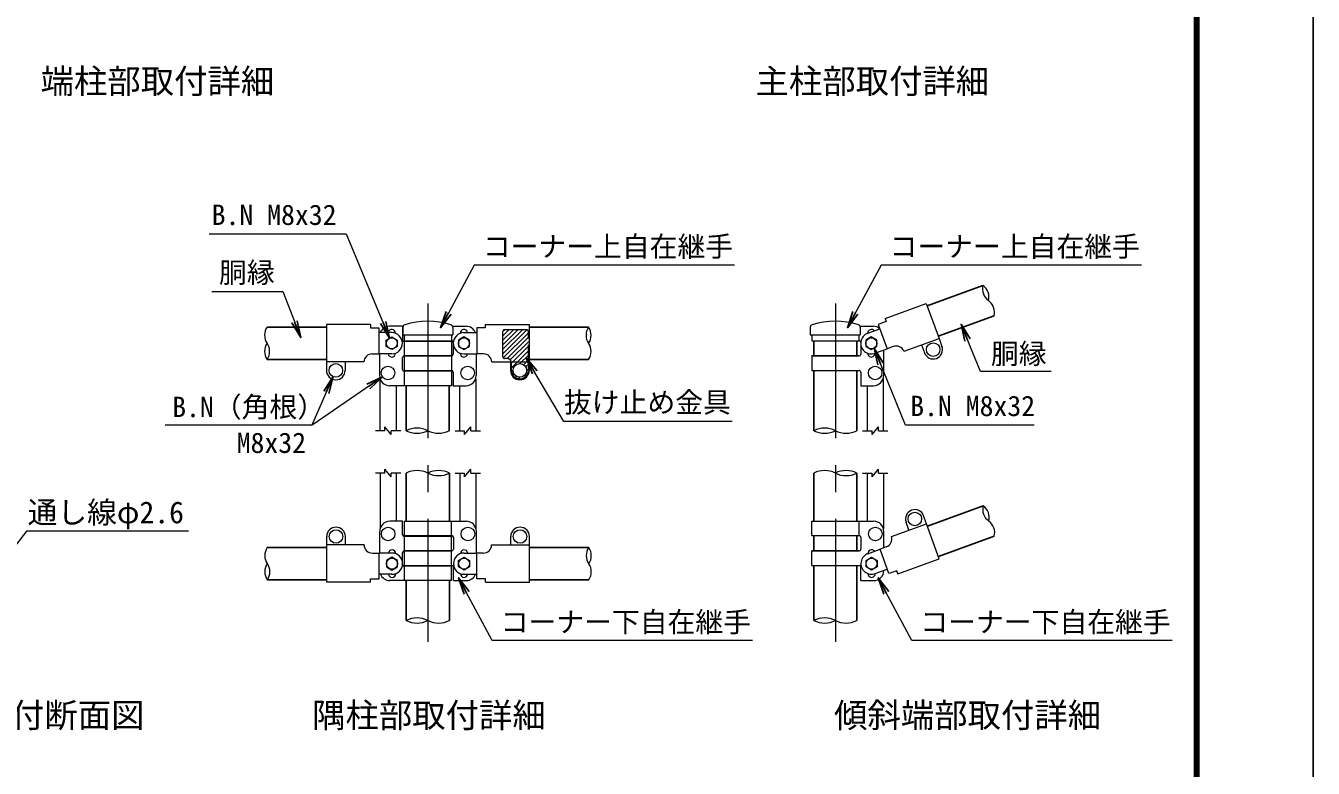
# Model space of a CAD drawing. Units: millimetres, scale not verified. Extents: x -4200 to 4200, y -2970 to 2970.
# Drawn here: x 1164 to 4200, y -1220 to 530 of the extents above; entities that cross this region are included whole.
import ezdxf
from ezdxf.enums import TextEntityAlignment as Align

# ---------------------------------------------------------------- set-up
doc = ezdxf.new("R2010")
doc.units = ezdxf.units.MM
doc.header["$LTSCALE"] = 10
doc.linetypes.add('DASHED', pattern=[7.5, 6, -1.5])
doc.linetypes.add('USER1', pattern=[50.8, 31.75, -6.35, 6.35, -6.35])
for name, color, linetype, lineweight in [('0-0_D-TTL-TXT', 7, 'Continuous', 25), ('0-1_D-BMK', 2, 'USER1', 13), ('0-2_D-STR1', 1, 'Continuous', 25), ('0-3_D-STR-DIM', 7, 'Continuous', 13), ('0-9_D-STR3', 3, 'Continuous', 13), ('0-B_D-STR-TXT', 7, 'Continuous', 13), ('0-C_D-TTL', 7, 'Continuous', 25)]:
    doc.layers.add(name, color=color, linetype=linetype, lineweight=lineweight)
doc.layers.add('0-4_0', color=7, linetype='Continuous')
doc.styles.add('ＭＳ ゴシック', font='')
doc.styles.get('ＭＳ ゴシック').set_extended_font_data('MS Gothic')

# ---------------------------------------------------------------- blocks, each defined once
blk = doc.blocks.new('_Open')
at = {"layer": '0-4_0'}
blk.add_line((-10, 1.667), (0, 0), dxfattribs=at)
blk.add_lwpolyline([(-10, -1.667), (0, 0), (-10, 0)], dxfattribs=at)

msp = doc.modelspace()

# ---------------------------------------------------------------- linework, layer by layer
at = {"layer": '0-1_D-BMK'}
for p, q in [((2112.24, -124.66), (2112.24, -922.08)), ((3073.2, -124.66), (3073.2, -922.08))]:
    msp.add_line(p, q, dxfattribs=at)
at = {"layer": '0-2_D-STR1'}
for p, q in [((3289.67, -130.22), (3421.23, -82.33)), ((1873.24, -180.49), (1733.24, -180.49)), ((2351.24, -180.59), (2491.24, -180.59)), ((3315.73, -201.82), (3447.29, -153.94)), ((2060.94, -212.59), (2060.94, -214.59)), ((2162.54, -212.59), (2162.54, -214.59)), ((3022.4, -212.59), (3022.4, -248.59)), ((3124, -212.59), (3124, -248.59)), ((1873.24, -256.69), (1733.24, -256.69)), ((2351.24, -256.79), (2491.24, -256.79)), ((2060.94, -282.59), (2060.94, -284.59)), ((2162.54, -282.59), (2162.54, -284.59)), ((3022.4, -282.59), (3022.4, -424.59)), ((3124, -282.59), (3124, -424.59)), ((2060.94, -318.59), (2060.94, -424.59)), ((2162.54, -318.59), (2162.54, -424.59)), ((2061.44, -524.59), (2061.44, -637.96)), ((2163.04, -524.59), (2163.04, -637.96)), ((3022.4, -524.59), (3022.4, -637.96)), ((3124, -524.59), (3124, -637.96)), ((3290.17, -649.58), (3421.73, -601.69)), ((2061.44, -671.96), (2061.44, -673.96)), ((2163.04, -671.96), (2163.04, -673.96)), ((3022.4, -671.96), (3022.4, -707.96)), ((3124, -671.96), (3124, -707.96)), ((3316.23, -721.18), (3447.79, -673.3)), ((1873.74, -699.86), (1733.74, -699.86)), ((2351.74, -699.96), (2491.74, -699.96)), ((2061.44, -741.96), (2061.44, -743.96)), ((2163.04, -741.96), (2163.04, -743.96)), ((3022.4, -741.96), (3022.4, -871.96)), ((3124, -741.96), (3124, -871.96)), ((1873.74, -776.06), (1733.74, -776.06)), ((2061.44, -777.96), (2061.44, -871.96)), ((2163.04, -777.96), (2163.04, -871.96)), ((2351.74, -776.16), (2491.74, -776.16))]:
    msp.add_line(p, q, dxfattribs=at)
at = {"layer": '0-3_D-STR-DIM'}
for p, q in [((2010.99, -424.59), (1988.49, -424.59)), ((2010.99, -424.59), (2010.99, -415.59)), ((2025.99, -433.59), (2010.99, -415.59)), ((2048.49, -424.59), (2025.99, -424.59)), ((2025.99, -433.59), (2025.99, -424.59)), ((2176.49, -424.59), (2198.99, -424.59)), ((2198.99, -433.59), (2213.99, -415.59)), ((2198.99, -433.59), (2198.99, -424.59)), ((2213.99, -424.59), (2213.99, -415.59)), ((2213.99, -424.59), (2236.49, -424.59)), ((3137.2, -424.59), (3159.7, -424.59)), ((3159.7, -433.59), (3174.7, -415.59)), ((3159.7, -433.59), (3159.7, -424.59)), ((3174.7, -424.59), (3174.7, -415.59)), ((3174.7, -424.59), (3197.2, -424.59)), ((2010.99, -524.59), (2010.99, -515.59)), ((2025.99, -533.59), (2010.99, -515.59)), ((2198.99, -533.59), (2213.99, -515.59)), ((2213.99, -524.59), (2213.99, -515.59)), ((3159.7, -533.59), (3174.7, -515.59)), ((3174.7, -524.59), (3174.7, -515.59)), ((2010.99, -524.59), (1988.49, -524.59)), ((2048.49, -524.59), (2025.99, -524.59)), ((2025.99, -533.59), (2025.99, -524.59)), ((2176.49, -524.59), (2198.99, -524.59)), ((2198.99, -533.59), (2198.99, -524.59)), ((2213.99, -524.59), (2236.49, -524.59)), ((3137.2, -524.59), (3159.7, -524.59)), ((3159.7, -533.59), (3159.7, -524.59)), ((3174.7, -524.59), (3197.2, -524.59))]:
    msp.add_line(p, q, dxfattribs=at)
for centre, radius, start, end in [((3453.34, -90.92), 33.24, 165.03504, 234.96496), ((3402.14, -109.55), 33.24, 345.03504, 54.96496), ((3415.17, -145.35), 33.24, 345.03422, 54.96578), ((1760.48, -199.54), 33.24, 145.03504, 214.96496), ((2518.48, -199.64), 33.24, 145.03504, 214.96496), ((2464, -199.64), 33.24, 325.03504, 34.96496), ((1760.48, -237.64), 33.24, 145.03422, 214.96578), ((1706, -237.64), 33.24, 325.03504, 34.96496), ((2464, -237.74), 33.24, 325.03422, 34.96578), ((2086.59, -476.42), 57.83, 63.66726, 116.33274), ((2086.59, -372.77), 57.83, 243.66726, 296.33274), ((2137.39, -374.89), 55.71, 243.16247, 296.83753), ((3047.8, -475.36), 56.76, 63.41723, 116.58277), ((3047.8, -373.83), 56.76, 243.41723, 296.58277), ((3098.6, -373.83), 56.76, 243.41722, 296.58278), ((2086.84, -575.36), 56.76, 63.41722, 116.58278), ((2137.64, -575.36), 56.76, 63.41723, 116.58277), ((2137.64, -473.83), 56.76, 243.41723, 296.58277), ((3047.8, -575.35), 56.76, 63.41485, 116.58515), ((3098.6, -575.35), 56.76, 63.41488, 116.58512), ((3098.6, -473.84), 56.76, 243.41488, 296.58512), ((3453.84, -610.28), 33.24, 165.03504, 234.96496), ((3402.64, -628.91), 33.24, 345.03504, 54.96496), ((3415.67, -664.71), 33.24, 345.03422, 54.96578), ((1760.98, -718.91), 33.24, 145.03504, 214.96496), ((2518.98, -719.01), 33.24, 145.03504, 214.96496), ((2464.5, -719.01), 33.24, 325.03504, 34.96496), ((1760.98, -757.01), 33.24, 145.03422, 214.96578), ((1706.5, -757.01), 33.24, 325.03504, 34.96496), ((2464.5, -757.11), 33.24, 325.03422, 34.96578), ((2086.84, -922.72), 56.76, 63.4184, 116.5816), ((2086.84, -821.19), 56.76, 243.4184, 296.5816), ((2137.64, -821.19), 56.76, 243.4184, 296.5816), ((3047.8, -922.71), 56.75, 63.41365, 116.58635), ((3047.8, -821.2), 56.75, 243.41365, 296.58635), ((3098.6, -821.2), 56.75, 243.41374, 296.58626)]:
    msp.add_arc(centre, radius, start, end, dxfattribs=at)
at = {"layer": '0-9_D-STR3'}
for p, q in [((3190.26, -160.01), (3287.62, -124.58)), ((3287.62, -124.58), (3317.71, -207.27)), ((1873.24, -174.59), (1873.24, -262.59)), ((1976.84, -174.59), (1873.24, -174.59)), ((2052.24, -178.59), (2022.24, -178.59)), ((2052.24, -178.59), (2052.24, -210.59)), ((2053.44, -180.55), (2053.44, -198.59)), ((2170.68, -178.59), (2202.24, -178.59)), ((2171.04, -180.64), (2171.04, -198.59)), ((2247.64, -174.59), (2351.24, -174.59)), ((2351.24, -174.59), (2351.24, -262.59)), ((3014.15, -180.55), (3014.15, -198.59)), ((3131.39, -178.59), (3162.95, -178.59)), ((3131.75, -180.64), (3131.75, -198.59)), ((3174.14, -174.17), (3195.07, -231.69)), ((1996.84, -182.39), (1996.84, -243.59)), ((2027.24, -193.59), (1996.84, -193.59)), ((2053.44, -198.59), (2171.04, -198.59)), ((2056.64, -198.59), (2056.64, -212.59)), ((2167.84, -198.59), (2167.84, -212.59)), ((2197.24, -193.59), (2227.64, -193.59)), ((2227.64, -182.39), (2227.64, -243.59)), ((2289.24, -200.8), (2303.44, -186.59)), ((2289.24, -211.4), (2314.05, -186.59)), ((2289.24, -222.01), (2324.66, -186.59)), ((2289.24, -232.62), (2335.26, -186.59)), ((2289.24, -243.22), (2345.82, -186.64)), ((2289.28, -190.15), (2292.8, -186.63)), ((2290.06, -253.01), (2349.24, -193.83)), ((2299.08, -254.59), (2349.24, -204.44)), ((3014.15, -198.59), (3131.75, -198.59)), ((3017.35, -198.59), (3017.35, -212.59)), ((3128.55, -198.59), (3128.55, -212.59)), ((3149.4, -195.1), (3177.97, -184.71)), ((3235.02, -237.37), (3317.71, -207.27)), ((3317.71, -207.27), (3324.55, -226.06)), ((2167.84, -214.59), (2056.24, -214.59)), ((2056.64, -212.59), (2168.24, -212.59)), ((2056.64, -214.59), (2056.64, -248.59)), ((2167.84, -214.59), (2167.84, -248.59)), ((2172.24, -216.59), (2172.24, -244.59)), ((2306.51, -257.78), (2349.24, -215.04)), ((2309.24, -265.65), (2349.24, -225.65)), ((2309.24, -276.26), (2349.24, -236.26)), ((3017.35, -212.59), (3128.95, -212.59)), ((3132.95, -216.59), (3132.95, -244.59)), ((3166.5, -242.09), (3195.07, -231.69)), ((3186.95, -234.64), (3186.95, -294.59)), ((3209.75, -226.35), (3195.07, -231.69)), ((3276.37, -222.32), (3283.21, -241.11)), ((1873.24, -262.59), (1873.24, -282.59)), ((1961.24, -262.59), (1873.24, -262.59)), ((1917.24, -262.59), (1917.24, -282.59)), ((1981.22, -243.59), (1996.84, -243.59)), ((2027.24, -243.59), (1996.84, -243.59)), ((1998.24, -243.59), (1998.24, -294.59)), ((2052.24, -280.59), (2052.24, -252.59)), ((2167.84, -248.59), (2056.24, -248.59)), ((2056.64, -248.59), (2168.24, -248.59)), ((2056.64, -248.59), (2056.64, -282.59)), ((2167.84, -248.59), (2167.84, -282.59)), ((2197.24, -243.59), (2227.64, -243.59)), ((2226.24, -243.59), (2226.24, -294.59)), ((2243.27, -243.59), (2227.64, -243.59)), ((2263.24, -262.59), (2351.24, -262.59)), ((2307.24, -262.59), (2307.24, -282.59)), ((2329.47, -266.64), (2349.24, -246.86)), ((2337.65, -269.06), (2349.24, -257.47)), ((2342.93, -274.39), (2349.24, -268.08)), ((2351.24, -262.59), (2351.24, -282.59)), ((3128.55, -248.59), (3016.95, -248.59)), ((3017.35, -248.59), (3128.95, -248.59)), ((3017.35, -248.59), (3017.35, -282.59)), ((1999.24, -302.59), (1999.24, -424.59)), ((2167.84, -284.59), (2056.24, -284.59)), ((2056.64, -282.59), (2168.24, -282.59)), ((2056.64, -284.59), (2056.64, -318.59)), ((2167.84, -284.59), (2167.84, -318.59)), ((2172.24, -286.59), (2172.24, -318.59)), ((2225.24, -302.59), (2225.24, -424.59)), ((2309.64, -286.47), (2313.31, -282.79)), ((2312.82, -293.89), (2315.71, -291)), ((2318.16, -299.16), (2321.02, -296.3)), ((2325.73, -302.2), (2329.38, -298.55)), ((2337.95, -300.58), (2347.08, -291.45)), ((2345.23, -282.69), (2349.24, -278.68)), ((3017.35, -282.59), (3128.95, -282.59)), ((3132.95, -286.59), (3132.95, -318.59)), ((3185.95, -302.59), (3185.95, -424.59)), ((2167.84, -318.59), (2022.24, -318.59)), ((2037.24, -318.59), (2037.24, -424.59)), ((2172.24, -318.59), (2202.24, -318.59)), ((2187.24, -318.59), (2187.24, -424.59)), ((3132.95, -318.59), (3162.95, -318.59)), ((3147.95, -318.59), (3147.95, -424.59)), ((1999.74, -524.59), (1999.74, -655.1)), ((2037.74, -524.59), (2037.74, -637.96)), ((2187.74, -524.59), (2187.74, -637.96)), ((2225.74, -524.59), (2225.74, -655.1)), ((3148.45, -524.59), (3148.45, -637.96)), ((3186.45, -524.59), (3186.45, -655.1)), ((3288.12, -643.94), (3281.28, -625.14)), ((1998.74, -712.96), (1998.74, -661.96)), ((2052.74, -637.96), (2022.74, -637.96)), ((2052.74, -669.96), (2052.74, -637.96)), ((2057.14, -671.96), (2057.14, -637.96)), ((2057.14, -637.96), (2202.74, -637.96)), ((2168.34, -671.96), (2168.34, -637.96)), ((2226.74, -712.96), (2226.74, -661.96)), ((3017.85, -671.96), (3017.85, -637.96)), ((3017.85, -637.96), (3163.45, -637.96)), ((3129.05, -671.96), (3129.05, -637.96)), ((3187.45, -700.8), (3187.45, -661.96)), ((3205.42, -674.04), (3288.12, -643.94)), ((3246.77, -658.99), (3239.93, -640.19)), ((3318.21, -726.63), (3288.12, -643.94)), ((1873.74, -693.96), (1873.74, -673.96)), ((1873.74, -781.96), (1873.74, -693.96)), ((1961.74, -693.96), (1873.74, -693.96)), ((1917.74, -693.96), (1917.74, -673.96)), ((2168.34, -673.96), (2056.74, -673.96)), ((2057.14, -671.96), (2168.74, -671.96)), ((2057.14, -707.96), (2057.14, -673.96)), ((2168.34, -707.96), (2168.34, -673.96)), ((2172.74, -675.96), (2172.74, -703.96)), ((2262.74, -693.96), (2350.74, -693.96)), ((2307.74, -693.96), (2307.74, -673.96)), ((2351.74, -693.96), (2351.74, -673.96)), ((2351.74, -781.96), (2351.74, -693.96)), ((3017.85, -671.96), (3129.45, -671.96)), ((3133.45, -675.96), (3133.45, -703.96)), ((1981.72, -712.96), (1997.34, -712.96)), ((1997.34, -774.16), (1997.34, -712.96)), ((2027.74, -712.96), (1997.34, -712.96)), ((2052.74, -739.96), (2052.74, -711.96)), ((2168.34, -707.96), (2056.74, -707.96)), ((2057.14, -707.96), (2168.74, -707.96)), ((2057.14, -741.96), (2057.14, -707.96)), ((2168.34, -741.96), (2168.34, -707.96)), ((2197.74, -712.96), (2228.14, -712.96)), ((2242.77, -712.96), (2227.14, -712.96)), ((2228.14, -774.16), (2228.14, -712.96)), ((3129.05, -707.96), (3017.45, -707.96)), ((3017.85, -707.96), (3129.45, -707.96)), ((3017.85, -741.96), (3017.85, -707.96)), ((3149.9, -714.46), (3178.47, -704.07)), ((3193.15, -698.72), (3177.53, -704.41)), ((3199.4, -761.58), (3178.47, -704.07)), ((3220.86, -762.06), (3318.21, -726.63)), ((2168.34, -743.96), (2056.74, -743.96)), ((2057.14, -741.96), (2168.74, -741.96)), ((2057.14, -777.96), (2057.14, -743.96)), ((2168.34, -777.96), (2168.34, -743.96)), ((2172.74, -777.96), (2172.74, -745.96)), ((3017.85, -741.96), (3129.45, -741.96)), ((3133.45, -777.96), (3133.45, -745.96)), ((3167, -761.45), (3195.57, -751.05)), ((1977.34, -781.96), (1873.74, -781.96)), ((2027.74, -762.96), (1997.34, -762.96)), ((2168.34, -777.96), (2022.74, -777.96)), ((2172.74, -777.96), (2202.74, -777.96)), ((2197.74, -762.96), (2228.14, -762.96)), ((2248.14, -781.96), (2351.74, -781.96)), ((3133.45, -777.96), (3163.45, -777.96))]:
    msp.add_line(p, q, dxfattribs=at)
at = {"layer": '0-9_D-STR3', "linetype": 'DASHED'}
for p, q in [((2289.24, -250.59), (2289.24, -190.59)), ((2345.24, -186.59), (2293.24, -186.59)), ((2349.24, -282.59), (2349.24, -190.59)), ((2299.24, -254.59), (2293.24, -254.59)), ((2309.24, -282.59), (2309.24, -264.59))]:
    msp.add_line(p, q, dxfattribs=at)
at = {"layer": '0-9_D-STR3'}
for points in [[(1976.84, -174.59), (1976.84, -182.39), (1996.84, -182.39)], [(2247.64, -174.59), (2247.64, -182.39), (2227.64, -182.39)], [(3190.26, -160.01), (3192.93, -167.33), (3174.14, -174.17)], [(3220.86, -762.06), (3218.2, -754.74), (3199.4, -761.58)], [(1977.34, -781.96), (1977.34, -774.16), (1997.34, -774.16)], [(2248.14, -781.96), (2248.14, -774.16), (2228.14, -774.16)]]:
    msp.add_lwpolyline(points, dxfattribs=at)
for points in [[(2027.24, -203.59), (2040.23, -211.09), (2040.23, -226.09), (2027.24, -233.59), (2014.25, -226.09), (2014.25, -211.09)], [(2197.24, -203.59), (2184.25, -211.09), (2184.25, -226.09), (2197.24, -233.59), (2210.23, -226.09), (2210.23, -211.09)], [(3157.95, -203.59), (3144.96, -211.09), (3144.96, -226.09), (3157.95, -233.59), (3170.94, -226.09), (3170.94, -211.09)], [(2027.74, -752.96), (2040.73, -745.46), (2040.73, -730.46), (2027.74, -722.96), (2014.75, -730.46), (2014.75, -745.46)], [(2197.74, -752.96), (2184.75, -745.46), (2184.75, -730.46), (2197.74, -722.96), (2210.73, -730.46), (2210.73, -745.46)], [(3158.45, -752.96), (3145.46, -745.46), (3145.46, -730.46), (3158.45, -722.96), (3171.44, -730.46), (3171.44, -745.46)]]:
    msp.add_lwpolyline(points, close=True, dxfattribs=at)
for centre, radius in [((2027.24, -218.59), 12.99), ((2197.24, -218.59), 12.99), ((3157.95, -218.59), 12.99), ((3303.88, -233.59), 16), ((1895.24, -282.59), 16), ((2018.24, -288.59), 16), ((2206.24, -288.59), 16), ((2329.24, -282.59), 16), ((3166.95, -288.59), 16), ((3260.6, -632.67), 16), ((1895.74, -673.96), 16), ((2018.74, -667.96), 16), ((2206.74, -667.96), 16), ((2329.74, -673.96), 16), ((3167.45, -667.96), 16), ((2027.74, -737.96), 12.99), ((2197.74, -737.96), 12.99), ((3158.45, -737.96), 12.99)]:
    msp.add_circle(centre, radius, dxfattribs=at)
for centre, radius, start, end in [((2022.24, -202.59), 24, 90, 157.97569), ((2059.44, -180.55), 6, 107.18963, 180), ((2112.1, -350.76), 184.17, 72.71226, 107.18963), ((2165.04, -180.64), 6, 0, 72.71226), ((2202.24, -202.59), 24, 22.02431, 90), ((3020.15, -180.55), 6, 107.18963, 180), ((3072.81, -350.76), 184.17, 72.71226, 107.18963), ((3125.75, -180.64), 6, 0, 72.71226), ((3162.95, -202.59), 24, 52.55408, 90), ((2027.24, -194.59), 8.5, 356.73321, 173.24367), ((2027.24, -218.59), 25, 270, 90), ((2056.24, -210.59), 4, 180, 270), ((2197.24, -218.59), 25, 90, 270), ((2197.24, -194.59), 8.5, 6.75633, 183.26679), ((3157.95, -218.59), 25, 110, 290), ((3157.95, -194.59), 8.5, 36.73387, 183.26613), ((2027.24, -242.59), 8.5, 186.75633, 3.26679), ((2168.24, -216.59), 4, 0, 90), ((2197.24, -242.59), 8.5, 176.73321, 353.24367), ((3128.95, -216.59), 4, 0, 90), ((3157.95, -242.59), 8.5, 176.73321, 3.26679), ((3216.59, -245.14), 20, 22.86598, 110), ((3303.88, -233.59), 22, 200, 20), ((1981.22, -263.59), 20, 90, 177.13402), ((2056.24, -252.59), 4, 90, 180), ((2168.24, -244.59), 4, 270, 0), ((2243.27, -263.59), 20, 2.86598, 90), ((3128.95, -244.59), 4, 270, 0), ((1895.24, -282.59), 22, 180, 0), ((2022.24, -294.59), 24, 180, 270), ((2056.24, -280.59), 4, 180, 270), ((2168.24, -286.59), 4, 0, 90), ((2202.24, -294.59), 24, 270, 0), ((2329.24, -282.59), 22, 180, 0), ((3128.95, -286.59), 4, 0, 90), ((3162.95, -294.59), 24, 270, 0), ((3260.6, -632.67), 22, 20, 200), ((1895.74, -673.96), 22, 0, 180), ((2022.74, -661.96), 24, 90, 180), ((2202.74, -661.96), 24, 0, 90), ((2329.74, -673.96), 22, 0, 180), ((3163.45, -661.96), 24, 0, 90), ((1981.72, -692.96), 20, 182.86598, 270), ((2056.74, -669.96), 4, 180, 270), ((2168.74, -675.96), 4, 0, 90), ((2242.77, -692.96), 20, 270, 357.13402), ((3129.45, -675.96), 4, 0, 90), ((3186.31, -679.93), 20, 290, 17.13402), ((2027.74, -713.96), 8.5, 356.73321, 173.24367), ((2027.74, -737.96), 25, 270, 90), ((2056.74, -711.96), 4, 90, 180), ((2168.74, -703.96), 4, 270, 0), ((2197.74, -737.96), 25, 90, 270), ((2197.74, -713.96), 8.5, 6.75633, 183.26679), ((3129.45, -703.96), 4, 270, 0), ((3158.45, -737.96), 25, 110, 290), ((3158.45, -713.96), 8.5, 36.73387, 183.26679), ((2056.74, -739.96), 4, 180, 270), ((2168.74, -745.96), 4, 0, 90), ((3129.45, -745.96), 4, 0, 90), ((3163.45, -753.96), 24, 270, 359.88224), ((2022.74, -753.96), 24, 202.02431, 270), ((2027.74, -761.96), 8.5, 186.75633, 3.26679), ((2197.74, -761.96), 8.5, 176.73321, 353.24367), ((2202.74, -753.96), 24, 270, 337.97569), ((3158.45, -761.96), 8.5, 176.73321, 3.26679)]:
    msp.add_arc(centre, radius, start, end, dxfattribs=at)
at = {"layer": '0-9_D-STR3', "linetype": 'DASHED'}
for centre, radius, start, end in [((2293.24, -190.59), 4, 90, 180), ((2345.24, -190.59), 4, 0, 90), ((2293.24, -250.59), 4, 180, 270), ((2299.24, -264.59), 10, 0, 90), ((2329.24, -282.59), 20, 180, 0)]:
    msp.add_arc(centre, radius, start, end, dxfattribs=at)
at = {"layer": '0-B_D-STR-TXT'}
for points in [[(1596.82, 39.06), (1919.88, 39.06), (2021.37, -204.69)], [(2835.66, -34.19), (2221.85, -34.19), (2143.36, -180.19)], [(3794.75, -34.19), (3180.93, -34.19), (3102.45, -180.19)], [(1602.94, -96.58), (1769.96, -96.58), (1811.95, -203.45)], [(3582.05, -285.16), (3415.02, -285.16), (3370.39, -175.62)], [(3541.94, -411.4), (3238.87, -411.4), (3165.22, -231.69)], [(2830.07, -403.19), (2432.63, -403.19), (2345.16, -254.42)], [(1493.23, -410.93), (1839.3, -410.93), (2003.38, -298.75)], [(1493.23, -410.93), (1839.3, -410.93), (1888.05, -299.1)], [(1547.84, -661.4), (1165.91, -661.4), (1051.36, -809.93)], [(2877.88, -919.11), (2264.07, -919.11), (2185.58, -773.11)], [(3867.45, -919.11), (3253.64, -919.11), (3175.15, -773.11)]]:
    msp.add_lwpolyline(points, dxfattribs=at)
at = {"layer": '0-C_D-TTL', "color": 2}
msp.add_lwpolyline([(-4200, 2970), (4200, 2970), (4200, -2970), (-4200, -2970)], close=True, dxfattribs=at)
at = {"layer": '0-C_D-TTL'}
for points in [[(-3930, 2750), (3930, 2750), (3930, -2750), (-3930, -2750)], [(-3927.5, 2747.5), (3927.5, 2747.5), (3927.5, -2747.5), (-3927.5, -2747.5)], [(-3925, 2745), (3925, 2745), (3925, -2745), (-3925, -2745)], [(-3922.5, 2742.5), (3922.5, 2742.5), (3922.5, -2742.5), (-3922.5, -2742.5)], [(-3920, 2740), (3920, 2740), (3920, -2740), (-3920, -2740)]]:
    msp.add_lwpolyline(points, close=True, dxfattribs=at)

# ---------------------------------------------------------------- block references
at = {"layer": '0-B_D-STR-TXT', "xscale": 4, "yscale": 4}
for p, rotation in [((2142.41, -181.95), 241.73951), ((3101.5, -181.95), 241.73951), ((1812.68, -205.31), 291.44911), ((2022.14, -206.54), 292.60463), ((3369.64, -173.77), 112.1685), ((3164.46, -229.84), 112.28539), ((2344.15, -252.7), 120.45217), ((1888.85, -297.26), 66.44646), ((2005.03, -297.62), 34.35859), ((2184.63, -771.34), 118.26049), ((3174.21, -771.34), 118.26049)]:
    msp.add_blockref('_Open', p, dxfattribs=dict(at, rotation=rotation))

# ---------------------------------------------------------------- texts
at = {"layer": '0-0_D-TTL-TXT', "style": 'ＭＳ ゴシック'}
for s, p in [('端柱部取付詳細', (1199.07, 352.91)), ('主柱部取付詳細', (2884.91, 352.91)), ('胴縁と金網取付断面図', (657.12, -1141.36)), ('隅柱部取付詳細', (1839.35, -1141.51)), ('傾斜端部取付詳細', (3070.13, -1141.36))]:
    msp.add_text(s, height=57.7, dxfattribs=at).set_placement(p, align=Align.BOTTOM_LEFT)
at = {"layer": '0-B_D-STR-TXT', "style": 'ＭＳ ゴシック'}
for s, height, p in [('B.N M8x32', 48.09, (1602.56, 45.77)), ('コーナー上自在継手', 48.09, (2241.78, -29)), ('コーナー上自在継手', 48.09, (3200.86, -29)), ('胴縁', 48.09, (1619.87, -90.29)), ('胴縁', 48.09, (3439.96, -281.71)), ('抜け止め金具', 48.09, (2433.27, -396.25)), ('B.N（角根）', 48.09, (1509.47, -407)), ('B.N M8x32', 48.09, (3249.71, -404.69)), ('M8x32', 48.09, (1661.55, -491.58)), ('通し線φ2.6', 51.45, (1168.5, -658.29)), ('コーナー下自在継手', 48.09, (2284, -913.93)), ('コーナー下自在継手', 48.09, (3273.57, -913.93))]:
    msp.add_text(s, height=height, dxfattribs=at).set_placement(p, align=Align.BOTTOM_LEFT)

doc.saveas('drawing.dxf')
